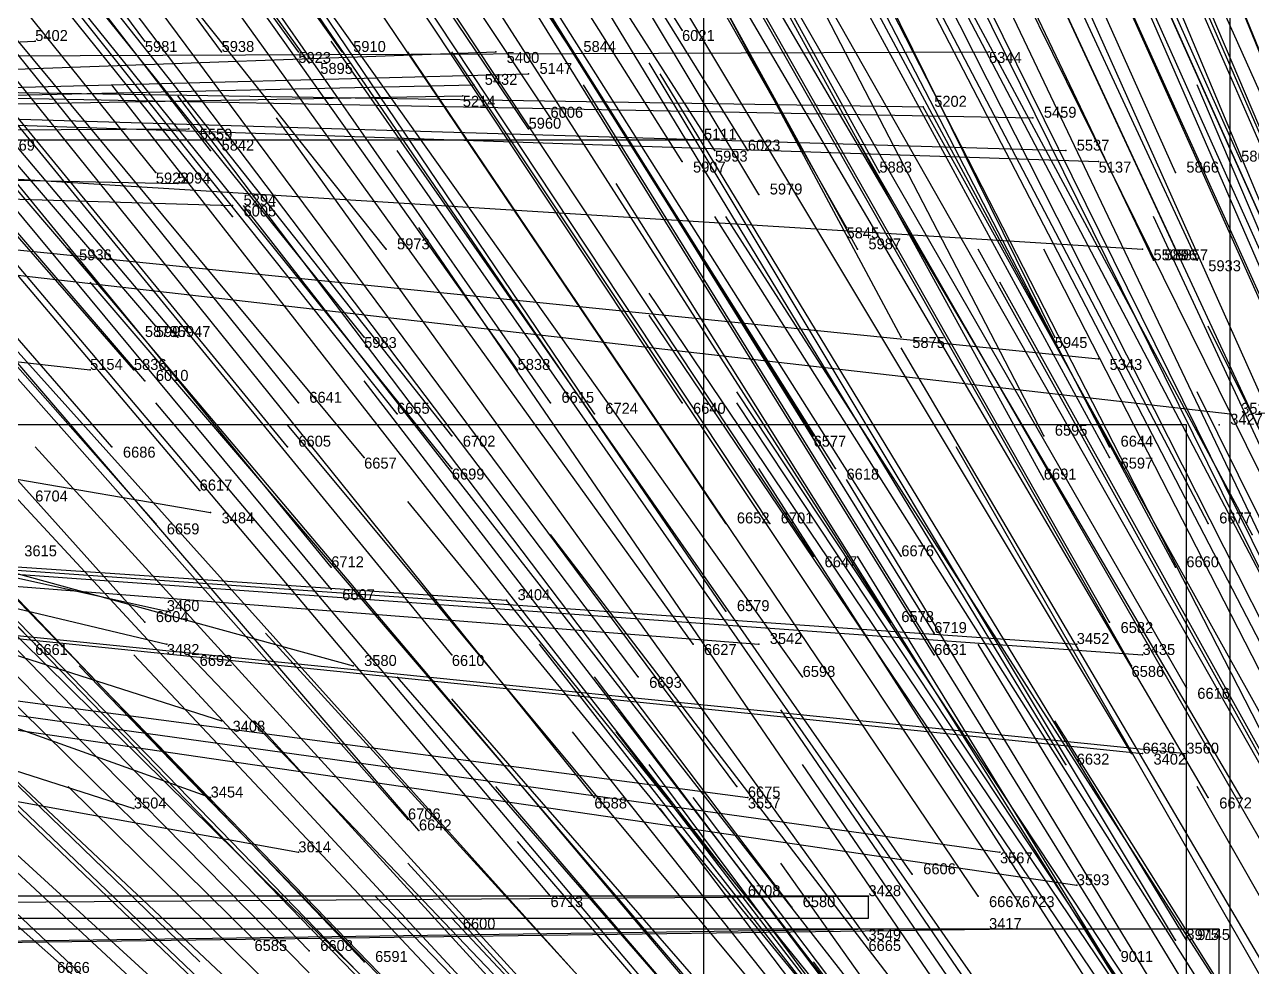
# Model space of a CAD drawing. Extents: x -0.5 to 0.59, y -0.5 to 0.59.
# Drawn here: x -0.232 to -0.12, y 0.2045 to 0.2905 of the extents above; entities that cross this region are included whole.
import ezdxf

# ---------------------------------------------------------------- set-up
doc = ezdxf.new("R2010")
doc.units = 0
for name, color, linetype in [('Clients', 3, 'CONTINUOUS'), ('Facilities', 3, 'CONTINUOUS'), ('Facilities_lines', 3, 'CONTINUOUS'), ('Min_max_boxes', 1, 'CONTINUOUS'), ('Normals', 1, 'CONTINUOUS'), ('Source_points', 5, 'CONTINUOUS'), ('Text', 3, 'CONTINUOUS')]:
    doc.layers.add(name, color=color, linetype=linetype)

msp = doc.modelspace()

# ---------------------------------------------------------------- linework, layer by layer
at = {"layer": 'Clients', "color": 5}
for p in [(-0.231, 0.289, -1.25), (-0.189, 0.288, -1.25), (-0.144, 0.288, -1.25), (-0.186, 0.286, -1.25), (-0.191, 0.285, -1.25), (-0.192, 0.284, -1.25), (-0.15, 0.283, -1.25), (-0.14, 0.282, -1.25), (-0.217, 0.281, -1.25), (-0.17, 0.28, -1.25), (-0.137, 0.279, -1.25), (-0.134, 0.278, -1.25), (-0.218, 0.276, -1.25), (-0.213, 0.274, -1.25), (-0.13, 0.27, -1.25), (-0.134, 0.26, -1.25), (-0.226, 0.259, -1.25), (-0.122, 0.255, -1.25), (-0.215, 0.246, -1.25), (-0.188, 0.238, -1.25), (-0.219, 0.237, -1.25), (-0.219, 0.234, -1.25), (-0.165, 0.234, -1.25), (-0.136, 0.234, -1.25), (-0.13, 0.233, -1.25), (-0.202, 0.232, -1.25), (-0.214, 0.227, -1.25), (-0.13, 0.224, -1.25), (-0.126, 0.224, -1.25), (-0.215, 0.22, -1.25), (-0.166, 0.22, -1.25), (-0.222, 0.219, -1.25), (-0.207, 0.215, -1.25), (-0.143, 0.215, -1.25), (-0.136, 0.212, -1.25), (-0.155, 0.211, -1.25), (-0.156, 0.208, -1.25), (-0.144, 0.208, -1.25)]:
    msp.add_point(p, dxfattribs=at)
at = {"layer": 'Facilities', "color": 3}
for p in [(-0.221, 0.289, -0.91), (-0.172, 0.29, -0.842), (-0.214, 0.288, -0.898), (-0.207, 0.288, -0.887), (-0.203, 0.288, -0.881), (-0.182, 0.288, -0.853), (-0.206, 0.287, -0.882), (-0.184, 0.282, -0.843), (-0.186, 0.281, -0.843), (-0.215, 0.279, -0.881), (-0.169, 0.279, -0.815), (-0.166, 0.279, -0.813), (-0.172, 0.278, -0.816), (-0.121, 0.278, -0.758), (-0.22, 0.277, -0.884), (-0.154, 0.277, -0.793), (-0.127, 0.277, -0.762), (-0.165, 0.275, -0.802), (-0.213, 0.273, -0.866), (-0.157, 0.272, -0.784), (-0.228, 0.27, -0.882), (-0.199, 0.27, -0.838), (-0.156, 0.27, -0.78), (-0.127, 0.27, -0.745), (-0.129, 0.269, -0.746), (-0.125, 0.269, -0.741), (-0.222, 0.263, -0.86), (-0.22, 0.263, -0.858), (-0.218, 0.262, -0.853), (-0.201, 0.262, -0.825), (-0.152, 0.262, -0.757), (-0.138, 0.262, -0.74), (-0.222, 0.259, -0.853), (-0.187, 0.259, -0.8), (-0.221, 0.258, -0.849), (-0.207, 0.256, -0.823), (-0.184, 0.256, -0.788), (-0.172, 0.256, -0.77), (-0.198, 0.255, -0.808), (-0.18, 0.255, -0.781), (-0.123, 0.254, -1.25), (-0.193, 0.253, -0.794), (-0.16, 0.253, -0.748), (-0.139, 0.253, -0.722), (-0.224, 0.252, -0.842), (-0.208, 0.252, -0.817), (-0.201, 0.251, -0.804), (-0.133, 0.252, -0.712), (-0.133, 0.251, -0.709), (-0.193, 0.25, -0.79), (-0.158, 0.25, -0.738), (-0.139, 0.249, -0.714), (-0.216, 0.248, -0.824), (-0.22, 0.245, -0.823), (-0.168, 0.245, -0.743), (-0.164, 0.245, -0.737), (-0.124, 0.245, -0.687), (-0.12, 0.244, -0.681), (-0.16, 0.242, -0.724), (-0.152, 0.242, -0.716), (-0.204, 0.241, -0.791), (-0.127, 0.241, -0.681), (-0.204, 0.239, -0.784), (-0.168, 0.237, -0.726), (-0.221, 0.236, -0.808), (-0.153, 0.236, -0.703), (-0.133, 0.236, -0.677), (-0.149, 0.235, -0.697), (-0.231, 0.234, -0.821), (-0.217, 0.233, -0.796), (-0.193, 0.233, -0.756), (-0.171, 0.234, -0.724), (-0.149, 0.233, -0.692), (-0.131, 0.232, -0.666), (-0.176, 0.231, -0.725), (-0.161, 0.231, -0.705), (-0.126, 0.23, -0.655), (-0.137, 0.223, -0.654), (-0.131, 0.224, -0.649), (-0.167, 0.221, -0.691), (-0.18, 0.22, -0.711), (-0.124, 0.22, -0.631), (-0.121, 0.22, -0.628), (-0.197, 0.218, -0.736), (-0.196, 0.217, -0.732), (-0.151, 0.213, -0.652), (-0.167, 0.212, -0.674), (-0.184, 0.211, -0.7), (-0.145, 0.211, -0.64), (-0.162, 0.21, -0.663), (-0.141, 0.21, -0.634), (-0.193, 0.209, -0.711), (-0.211, 0.207, -0.739), (-0.155, 0.207, -0.646), (-0.127, 0.207, -0.608), (-0.126, 0.207, -0.606), (-0.206, 0.206, -0.729), (-0.201, 0.205, -0.718), (-0.132, 0.206, -0.612)]:
    msp.add_point(p, dxfattribs=at)
at = {"layer": 'Facilities_lines', "color": 3}
for p, q in [((-0.413, 0.28, -1.247), (-0.231, 0.289, -1.25)), ((-0.413, 0.28, -1.247), (-0.189, 0.288, -1.25)), ((-0.402, 0.287, -1.25), (-0.144, 0.288, -1.25)), ((-0.402, 0.287, -1.25), (-0.122, 0.255, -1.25)), ((-0.402, 0.287, -1.25), (-0.214, 0.227, -1.25)), ((-0.402, 0.287, -1.25), (-0.215, 0.22, -1.25)), ((-0.402, 0.287, -1.25), (-0.202, 0.232, -1.25)), ((-0.402, 0.287, -1.25), (-0.134, 0.278, -1.25)), ((-0.402, 0.287, -1.25), (-0.134, 0.26, -1.25)), ((-0.402, 0.287, -1.25), (-0.13, 0.27, -1.25)), ((-0.402, 0.287, -1.25), (-0.137, 0.279, -1.25)), ((-0.402, 0.287, -1.25), (-0.15, 0.283, -1.25)), ((-0.402, 0.287, -1.25), (-0.14, 0.282, -1.25)), ((-0.413, 0.28, -1.247), (-0.186, 0.286, -1.25)), ((-0.413, 0.28, -1.247), (-0.191, 0.285, -1.25)), ((-0.413, 0.28, -1.247), (-0.192, 0.284, -1.25)), ((-0.413, 0.28, -1.247), (-0.217, 0.281, -1.25)), ((-0.413, 0.28, -1.247), (-0.219, 0.237, -1.25)), ((-0.413, 0.28, -1.247), (-0.219, 0.234, -1.25)), ((-0.413, 0.28, -1.247), (-0.215, 0.246, -1.25)), ((-0.413, 0.28, -1.247), (-0.222, 0.219, -1.25)), ((-0.413, 0.28, -1.247), (-0.218, 0.276, -1.25)), ((-0.413, 0.28, -1.247), (-0.226, 0.259, -1.25)), ((-0.413, 0.28, -1.247), (-0.213, 0.274, -1.25)), ((-0.413, 0.28, -1.247), (-0.17, 0.28, -1.25)), ((-0.423, 0.254, -1.25), (-0.13, 0.224, -1.25)), ((-0.423, 0.254, -1.25), (-0.188, 0.238, -1.25)), ((-0.423, 0.254, -1.25), (-0.13, 0.233, -1.25)), ((-0.423, 0.254, -1.25), (-0.136, 0.234, -1.25)), ((-0.423, 0.254, -1.25), (-0.165, 0.234, -1.25)), ((-0.423, 0.254, -1.25), (-0.166, 0.22, -1.25)), ((-0.423, 0.254, -1.25), (-0.126, 0.224, -1.25)), ((-0.423, 0.254, -1.25), (-0.143, 0.215, -1.25)), ((-0.423, 0.254, -1.25), (-0.136, 0.212, -1.25)), ((-0.423, 0.254, -1.25), (-0.207, 0.215, -1.25)), ((-0.452, 0.209, -1.244), (-0.155, 0.211, -1.25)), ((-0.437, 0.204, -1.25), (-0.144, 0.208, -1.25)), ((-0.437, 0.204, -1.25), (-0.156, 0.208, -1.25))]:
    msp.add_line(p, q, dxfattribs=at)
at = {"layer": 'Min_max_boxes', "color": 1}
for p, q in [((-0.122, 0.189, -1.25), (-0.122, 0.318, -1.25)), ((-0.122, 0.189, -1.25), (-0.122, 0.318, -1.25)), ((-0.17, 0.091, -1.25), (-0.17, 0.299, -1.25)), ((-0.17, 0.091, -1.093), (-0.17, 0.299, -1.093)), ((-0.126, 0.254, -1.25), (-0.423, 0.254, -1.25)), ((-0.126, 0.254, -1.25), (-0.423, 0.254, -1.25)), ((-0.126, 0.177, -1.25), (-0.126, 0.254, -1.25)), ((-0.126, 0.177, -1.25), (-0.126, 0.254, -1.25)), ((-0.126, 0.254, -1.25), (-0.126, 0.254, -1.25)), ((-0.155, 0.211, -1.25), (-0.452, 0.211, -1.25)), ((-0.155, 0.211, -1.244), (-0.452, 0.211, -1.244)), ((-0.155, 0.209, -1.25), (-0.155, 0.211, -1.25)), ((-0.155, 0.209, -1.244), (-0.155, 0.211, -1.244)), ((-0.155, 0.211, -1.25), (-0.155, 0.211, -1.244)), ((-0.452, 0.209, -1.25), (-0.155, 0.209, -1.25)), ((-0.452, 0.209, -1.244), (-0.155, 0.209, -1.244)), ((-0.155, 0.209, -1.25), (-0.155, 0.209, -1.244)), ((-0.123, 0.208, -1.25), (-0.437, 0.208, -1.25)), ((-0.123, 0.208, -1.25), (-0.437, 0.208, -1.25)), ((-0.123, 0.169, -1.25), (-0.123, 0.208, -1.25)), ((-0.123, 0.169, -1.25), (-0.123, 0.208, -1.25)), ((-0.123, 0.208, -1.25), (-0.123, 0.208, -1.25))]:
    msp.add_line(p, q, dxfattribs=at)
at = {"layer": 'Normals', "color": 1}
for p, q in [((-0.172, 0.29, -0.842), (-0.221, 0.369, -0.805)), ((-0.182, 0.288, -0.853), (-0.233, 0.366, -0.815)), ((-0.221, 0.289, -0.91), (-0.276, 0.363, -0.872)), ((-0.214, 0.288, -0.898), (-0.269, 0.363, -0.861)), ((-0.207, 0.288, -0.887), (-0.261, 0.363, -0.85)), ((-0.203, 0.288, -0.881), (-0.257, 0.364, -0.845)), ((-0.121, 0.278, -0.758), (-0.159, 0.363, -0.721)), ((-0.206, 0.287, -0.882), (-0.26, 0.362, -0.846)), ((-0.127, 0.277, -0.762), (-0.165, 0.362, -0.726)), ((-0.184, 0.282, -0.843), (-0.236, 0.36, -0.805)), ((-0.154, 0.277, -0.793), (-0.199, 0.359, -0.757)), ((-0.186, 0.281, -0.843), (-0.238, 0.358, -0.806)), ((-0.166, 0.279, -0.813), (-0.215, 0.358, -0.775)), ((-0.169, 0.279, -0.815), (-0.219, 0.357, -0.777)), ((-0.172, 0.278, -0.816), (-0.221, 0.356, -0.779)), ((-0.165, 0.275, -0.802), (-0.213, 0.355, -0.766)), ((-0.127, 0.27, -0.745), (-0.166, 0.354, -0.708)), ((-0.215, 0.279, -0.881), (-0.272, 0.353, -0.844)), ((-0.157, 0.272, -0.784), (-0.203, 0.353, -0.747)), ((-0.129, 0.269, -0.746), (-0.169, 0.353, -0.709)), ((-0.125, 0.269, -0.741), (-0.164, 0.353, -0.704)), ((-0.112, 0.268, -0.727), (-0.15, 0.353, -0.691)), ((-0.156, 0.27, -0.78), (-0.201, 0.352, -0.743)), ((-0.22, 0.277, -0.884), (-0.278, 0.349, -0.846)), ((-0.213, 0.273, -0.866), (-0.271, 0.345, -0.829)), ((-0.138, 0.262, -0.74), (-0.179, 0.345, -0.703)), ((-0.152, 0.262, -0.757), (-0.196, 0.344, -0.72)), ((-0.113, 0.259, -0.707), (-0.151, 0.344, -0.67)), ((-0.199, 0.27, -0.838), (-0.257, 0.343, -0.801)), ((-0.187, 0.259, -0.8), (-0.241, 0.335, -0.763)), ((-0.139, 0.253, -0.722), (-0.182, 0.336, -0.686)), ((-0.133, 0.252, -0.712), (-0.176, 0.335, -0.676)), ((-0.22, 0.263, -0.858), (-0.281, 0.334, -0.821)), ((-0.201, 0.262, -0.825), (-0.259, 0.334, -0.788)), ((-0.112, 0.249, -0.682), (-0.15, 0.334, -0.645)), ((-0.103, 0.248, -0.672), (-0.138, 0.334, -0.635)), ((-0.222, 0.263, -0.86), (-0.282, 0.333, -0.822)), ((-0.218, 0.262, -0.853), (-0.278, 0.333, -0.816)), ((-0.172, 0.256, -0.77), (-0.223, 0.333, -0.733)), ((-0.184, 0.256, -0.788), (-0.237, 0.332, -0.751)), ((-0.18, 0.255, -0.781), (-0.232, 0.332, -0.743)), ((-0.133, 0.251, -0.709), (-0.177, 0.332, -0.672)), ((-0.11, 0.247, -0.675), (-0.147, 0.332, -0.638)), ((-0.16, 0.253, -0.748), (-0.209, 0.331, -0.71)), ((-0.139, 0.249, -0.714), (-0.184, 0.331, -0.677)), ((-0.107, 0.245, -0.669), (-0.143, 0.331, -0.631)), ((-0.118, 0.247, -0.684), (-0.159, 0.33, -0.647)), ((-0.114, 0.245, -0.675), (-0.152, 0.33, -0.638)), ((-0.222, 0.259, -0.853), (-0.283, 0.329, -0.816)), ((-0.221, 0.258, -0.849), (-0.282, 0.329, -0.813)), ((-0.207, 0.256, -0.823), (-0.265, 0.328, -0.786)), ((-0.198, 0.255, -0.808), (-0.256, 0.328, -0.77)), ((-0.158, 0.25, -0.738), (-0.207, 0.328, -0.7)), ((-0.124, 0.245, -0.687), (-0.167, 0.327, -0.65)), ((-0.12, 0.244, -0.681), (-0.164, 0.326, -0.644)), ((-0.193, 0.253, -0.794), (-0.25, 0.325, -0.756)), ((-0.208, 0.252, -0.817), (-0.267, 0.324, -0.779)), ((-0.127, 0.241, -0.681), (-0.171, 0.323, -0.645)), ((-0.224, 0.252, -0.842), (-0.285, 0.322, -0.805)), ((-0.201, 0.251, -0.804), (-0.26, 0.322, -0.765)), ((-0.193, 0.25, -0.79), (-0.251, 0.322, -0.752)), ((-0.168, 0.245, -0.743), (-0.22, 0.322, -0.705)), ((-0.164, 0.245, -0.737), (-0.215, 0.322, -0.7)), ((-0.152, 0.242, -0.716), (-0.202, 0.321, -0.678)), ((-0.118, 0.238, -0.663), (-0.161, 0.32, -0.626)), ((-0.216, 0.248, -0.824), (-0.276, 0.319, -0.786)), ((-0.16, 0.242, -0.724), (-0.211, 0.319, -0.686)), ((-0.133, 0.236, -0.677), (-0.179, 0.317, -0.64)), ((-0.099, 0.233, -0.633), (-0.136, 0.318, -0.596)), ((-0.104, 0.232, -0.635), (-0.142, 0.316, -0.597)), ((-0.22, 0.245, -0.823), (-0.281, 0.314, -0.785)), ((-0.153, 0.236, -0.703), (-0.203, 0.314, -0.666)), ((-0.149, 0.235, -0.697), (-0.198, 0.314, -0.659)), ((-0.101, 0.229, -0.625), (-0.139, 0.314, -0.588)), ((-0.204, 0.241, -0.791), (-0.263, 0.313, -0.753)), ((-0.168, 0.237, -0.726), (-0.22, 0.313, -0.688)), ((-0.131, 0.232, -0.666), (-0.177, 0.313, -0.629)), ((-0.149, 0.233, -0.692), (-0.198, 0.312, -0.655)), ((-0.096, 0.227, -0.615), (-0.133, 0.312, -0.578)), ((-0.107, 0.227, -0.626), (-0.146, 0.311, -0.589)), ((-0.204, 0.239, -0.784), (-0.263, 0.31, -0.747)), ((-0.126, 0.23, -0.655), (-0.172, 0.31, -0.618)), ((-0.171, 0.234, -0.724), (-0.225, 0.309, -0.686)), ((-0.161, 0.231, -0.705), (-0.215, 0.307, -0.666)), ((-0.096, 0.221, -0.604), (-0.134, 0.306, -0.567)), ((-0.221, 0.236, -0.808), (-0.283, 0.305, -0.77)), ((-0.193, 0.233, -0.756), (-0.252, 0.305, -0.719)), ((-0.176, 0.231, -0.725), (-0.232, 0.305, -0.688)), ((-0.113, 0.222, -0.623), (-0.156, 0.305, -0.586)), ((-0.131, 0.224, -0.649), (-0.179, 0.304, -0.611)), ((-0.093, 0.219, -0.594), (-0.129, 0.304, -0.556)), ((-0.109, 0.22, -0.615), (-0.15, 0.303, -0.577)), ((-0.137, 0.223, -0.654), (-0.185, 0.302, -0.617)), ((-0.124, 0.22, -0.631), (-0.171, 0.3, -0.593)), ((-0.121, 0.22, -0.628), (-0.168, 0.3, -0.59)), ((-0.117, 0.219, -0.62), (-0.163, 0.3, -0.583)), ((-0.106, 0.216, -0.601), (-0.146, 0.3, -0.564)), ((-0.231, 0.234, -0.821), (-0.297, 0.299, -0.783)), ((-0.109, 0.216, -0.605), (-0.151, 0.299, -0.568)), ((-0.088, 0.211, -0.573), (-0.123, 0.297, -0.534)), ((-0.167, 0.221, -0.691), (-0.222, 0.295, -0.653)), ((-0.112, 0.212, -0.599), (-0.154, 0.294, -0.561)), ((-0.18, 0.22, -0.711), (-0.238, 0.292, -0.673)), ((-0.103, 0.209, -0.582), (-0.144, 0.292, -0.545)), ((-0.231, 0.289, -1.25), (-0.231, 0.289, -1.15)), ((-0.151, 0.213, -0.652), (-0.204, 0.289, -0.615)), ((-0.197, 0.218, -0.736), (-0.259, 0.288, -0.699)), ((-0.196, 0.217, -0.732), (-0.257, 0.288, -0.696)), ((-0.145, 0.211, -0.64), (-0.197, 0.288, -0.603)), ((-0.141, 0.21, -0.634), (-0.193, 0.288, -0.597)), ((-0.189, 0.288, -1.25), (-0.189, 0.288, -1.15)), ((-0.144, 0.288, -1.25), (-0.144, 0.288, -1.15)), ((-0.127, 0.207, -0.608), (-0.175, 0.287, -0.57)), ((-0.186, 0.286, -1.25), (-0.186, 0.286, -1.15)), ((-0.126, 0.207, -0.606), (-0.174, 0.286, -0.569)), ((-0.167, 0.212, -0.674), (-0.224, 0.285, -0.637)), ((-0.191, 0.285, -1.25), (-0.191, 0.285, -1.15)), ((-0.132, 0.206, -0.612), (-0.181, 0.285, -0.575)), ((-0.089, 0.2, -0.548), (-0.125, 0.285, -0.509)), ((-0.162, 0.21, -0.663), (-0.218, 0.284, -0.627)), ((-0.192, 0.284, -1.25), (-0.192, 0.284, -1.15)), ((-0.15, 0.283, -1.25), (-0.15, 0.283, -1.15)), ((-0.105, 0.202, -0.57), (-0.15, 0.283, -0.533)), ((-0.184, 0.211, -0.7), (-0.244, 0.282, -0.663)), ((-0.155, 0.207, -0.646), (-0.209, 0.282, -0.609)), ((-0.14, 0.282, -1.25), (-0.14, 0.282, -1.15)), ((-0.217, 0.281, -1.25), (-0.217, 0.281, -1.15)), ((-0.145, 0.203, -0.624), (-0.198, 0.279, -0.586)), ((-0.17, 0.28, -1.25), (-0.17, 0.28, -1.15)), ((-0.11, 0.2, -0.569), (-0.156, 0.28, -0.532)), ((-0.137, 0.279, -1.25), (-0.137, 0.279, -1.15)), ((-0.134, 0.278, -1.25), (-0.134, 0.278, -1.15)), ((-0.218, 0.276, -1.25), (-0.218, 0.276, -1.15)), ((-0.129, 0.198, -0.59), (-0.178, 0.276, -0.552)), ((-0.213, 0.274, -1.25), (-0.213, 0.274, -1.15)), ((-0.155, 0.201, -0.634), (-0.212, 0.274, -0.597)), ((-0.206, 0.206, -0.729), (-0.271, 0.273, -0.693)), ((-0.119, 0.194, -0.57), (-0.169, 0.273, -0.533)), ((-0.118, 0.195, -0.569), (-0.168, 0.273, -0.532)), ((-0.09, 0.189, -0.524), (-0.129, 0.273, -0.486)), ((-0.211, 0.207, -0.739), (-0.277, 0.272, -0.702)), ((-0.201, 0.205, -0.718), (-0.265, 0.272, -0.681)), ((-0.144, 0.196, -0.608), (-0.196, 0.272, -0.57)), ((-0.271, 0.27, -0.956), (-0.206, 0.204, -0.994)), ((-0.201, 0.203, -0.715), (-0.266, 0.27, -0.678)), ((-0.179, 0.201, -0.674), (-0.241, 0.27, -0.636)), ((-0.228, 0.27, -0.882), (-0.168, 0.199, -0.92)), ((-0.1, 0.189, -0.535), (-0.145, 0.27, -0.497)), ((-0.097, 0.188, -0.53), (-0.139, 0.27, -0.491)), ((-0.13, 0.27, -1.25), (-0.13, 0.27, -1.15)), ((-0.282, 0.269, -0.975), (-0.216, 0.205, -1.013)), ((-0.166, 0.197, -0.643), (-0.226, 0.267, -0.606)), ((-0.098, 0.186, -0.526), (-0.143, 0.267, -0.487)), ((-0.123, 0.189, -0.564), (-0.175, 0.266, -0.527)), ((-0.281, 0.265, -0.966), (-0.214, 0.201, -1.003)), ((-0.123, 0.187, -0.56), (-0.175, 0.264, -0.523)), ((-0.083, 0.18, -0.496), (-0.124, 0.263, -0.456)), ((-0.105, 0.181, -0.524), (-0.152, 0.261, -0.485)), ((-0.134, 0.26, -1.25), (-0.134, 0.26, -1.15)), ((-0.188, 0.192, -0.672), (-0.253, 0.259, -0.635)), ((-0.226, 0.259, -1.25), (-0.226, 0.259, -1.15)), ((-0.144, 0.184, -0.584), (-0.201, 0.258, -0.548)), ((-0.116, 0.18, -0.535), (-0.167, 0.257, -0.497)), ((-0.084, 0.174, -0.482), (-0.125, 0.257, -0.444)), ((-0.16, 0.185, -0.611), (-0.22, 0.256, -0.574)), ((-0.116, 0.179, -0.533), (-0.167, 0.256, -0.495)), ((-0.122, 0.255, -1.25), (-0.122, 0.255, -1.15)), ((-0.25, 0.254, -0.89), (-0.185, 0.187, -0.926)), ((-0.148, 0.182, -0.588), (-0.208, 0.254, -0.551)), ((-0.123, 0.254, -1.25), (-0.123, 0.254, -1.15)), ((-0.279, 0.253, -0.94), (-0.211, 0.189, -0.977)), ((-0.238, 0.253, -0.868), (-0.175, 0.185, -0.905)), ((-0.169, 0.184, -0.624), (-0.231, 0.252, -0.586)), ((-0.101, 0.172, -0.499), (-0.147, 0.252, -0.461)), ((-0.115, 0.172, -0.518), (-0.165, 0.25, -0.48)), ((-0.109, 0.17, -0.505), (-0.157, 0.249, -0.467)), ((-0.138, 0.175, -0.557), (-0.197, 0.247, -0.521)), ((-0.215, 0.246, -1.25), (-0.215, 0.246, -1.15)), ((-0.128, 0.171, -0.533), (-0.184, 0.244, -0.496)), ((-0.108, 0.164, -0.49), (-0.156, 0.242, -0.452)), ((-0.236, 0.238, -0.839), (-0.17, 0.173, -0.876)), ((-0.188, 0.238, -1.25), (-0.188, 0.238, -1.15)), ((-0.129, 0.165, -0.524), (-0.188, 0.238, -0.488)), ((-0.257, 0.237, -0.873), (-0.188, 0.174, -0.91)), ((-0.219, 0.237, -1.25), (-0.219, 0.237, -1.15)), ((-0.147, 0.166, -0.555), (-0.21, 0.235, -0.518)), ((-0.248, 0.234, -0.852), (-0.181, 0.17, -0.89)), ((-0.246, 0.234, -0.85), (-0.179, 0.171, -0.887)), ((-0.158, 0.165, -0.571), (-0.222, 0.233, -0.534)), ((-0.219, 0.234, -1.25), (-0.219, 0.234, -1.15)), ((-0.217, 0.233, -0.796), (-0.153, 0.166, -0.834)), ((-0.128, 0.161, -0.514), (-0.185, 0.234, -0.478)), ((-0.165, 0.234, -1.25), (-0.165, 0.234, -1.15)), ((-0.097, 0.155, -0.457), (-0.145, 0.234, -0.419)), ((-0.136, 0.234, -1.25), (-0.136, 0.234, -1.15)), ((-0.13, 0.233, -1.25), (-0.13, 0.233, -1.15)), ((-0.253, 0.232, -0.858), (-0.185, 0.169, -0.895)), ((-0.163, 0.166, -0.581), (-0.227, 0.232, -0.544)), ((-0.202, 0.232, -1.25), (-0.202, 0.232, -1.15)), ((-0.137, 0.161, -0.528), (-0.198, 0.231, -0.492)), ((-0.124, 0.157, -0.5), (-0.18, 0.231, -0.463)), ((-0.256, 0.229, -0.858), (-0.186, 0.167, -0.895)), ((-0.132, 0.159, -0.516), (-0.193, 0.229, -0.479)), ((-0.111, 0.152, -0.471), (-0.163, 0.228, -0.433)), ((-0.214, 0.227, -1.25), (-0.214, 0.227, -1.15)), ((-0.148, 0.158, -0.542), (-0.211, 0.227, -0.505)), ((-0.089, 0.149, -0.434), (-0.138, 0.227, -0.396)), ((-0.124, 0.153, -0.493), (-0.182, 0.226, -0.456)), ((-0.122, 0.153, -0.489), (-0.178, 0.226, -0.451)), ((-0.119, 0.148, -0.476), (-0.175, 0.223, -0.439)), ((-0.109, 0.147, -0.457), (-0.161, 0.223, -0.418)), ((-0.13, 0.224, -1.25), (-0.13, 0.224, -1.15)), ((-0.126, 0.224, -1.25), (-0.126, 0.224, -1.15)), ((-0.162, 0.156, -0.562), (-0.228, 0.221, -0.525)), ((-0.128, 0.15, -0.493), (-0.189, 0.221, -0.457)), ((-0.079, 0.14, -0.401), (-0.125, 0.221, -0.365)), ((-0.215, 0.22, -1.25), (-0.215, 0.22, -1.15)), ((-0.115, 0.146, -0.465), (-0.171, 0.22, -0.427)), ((-0.166, 0.22, -1.25), (-0.166, 0.22, -1.15)), ((-0.222, 0.219, -1.25), (-0.222, 0.219, -1.15)), ((-0.118, 0.145, -0.468), (-0.174, 0.219, -0.43)), ((-0.127, 0.146, -0.483), (-0.187, 0.216, -0.446)), ((-0.207, 0.215, -1.25), (-0.207, 0.215, -1.15)), ((-0.134, 0.145, -0.493), (-0.197, 0.214, -0.458)), ((-0.109, 0.138, -0.441), (-0.163, 0.214, -0.402)), ((-0.143, 0.215, -1.25), (-0.143, 0.215, -1.15)), ((-0.136, 0.212, -1.25), (-0.136, 0.212, -1.15)), ((-0.135, 0.144, -0.494), (-0.2, 0.211, -0.458)), ((-0.155, 0.211, -1.25), (-0.155, 0.211, -1.15)), ((-0.193, 0.209, -0.711), (-0.129, 0.141, -0.748)), ((-0.156, 0.208, -1.25), (-0.156, 0.208, -1.15)), ((-0.144, 0.208, -1.25), (-0.144, 0.208, -1.15)), ((-0.104, 0.131, -0.419), (-0.16, 0.205, -0.38))]:
    msp.add_line(p, q, dxfattribs=at)
at = {"layer": 'Source_points', "color": 5}
for p in [(-0.231, 0.289, -1.25), (-0.221, 0.289, -0.91), (-0.172, 0.29, -0.842), (-0.214, 0.288, -0.898), (-0.207, 0.288, -0.887), (-0.203, 0.288, -0.881), (-0.189, 0.288, -1.25), (-0.182, 0.288, -0.853), (-0.144, 0.288, -1.25), (-0.206, 0.287, -0.882), (-0.186, 0.286, -1.25), (-0.191, 0.285, -1.25), (-0.192, 0.284, -1.25), (-0.15, 0.283, -1.25), (-0.184, 0.282, -0.843), (-0.14, 0.282, -1.25), (-0.217, 0.281, -1.25), (-0.186, 0.281, -0.843), (-0.215, 0.279, -0.881), (-0.17, 0.28, -1.25), (-0.169, 0.279, -0.815), (-0.166, 0.279, -0.813), (-0.137, 0.279, -1.25), (-0.172, 0.278, -0.816), (-0.134, 0.278, -1.25), (-0.121, 0.278, -0.758), (-0.22, 0.277, -0.884), (-0.154, 0.277, -0.793), (-0.127, 0.277, -0.762), (-0.218, 0.276, -1.25), (-0.165, 0.275, -0.802), (-0.213, 0.274, -1.25), (-0.213, 0.273, -0.866), (-0.157, 0.272, -0.784), (-0.228, 0.27, -0.882), (-0.199, 0.27, -0.838), (-0.156, 0.27, -0.78), (-0.13, 0.27, -1.25), (-0.127, 0.27, -0.745), (-0.129, 0.269, -0.746), (-0.125, 0.269, -0.741), (-0.222, 0.263, -0.86), (-0.22, 0.263, -0.858), (-0.218, 0.262, -0.853), (-0.201, 0.262, -0.825), (-0.152, 0.262, -0.757), (-0.138, 0.262, -0.74), (-0.134, 0.26, -1.25), (-0.226, 0.259, -1.25), (-0.222, 0.259, -0.853), (-0.187, 0.259, -0.8), (-0.221, 0.258, -0.849), (-0.207, 0.256, -0.823), (-0.184, 0.256, -0.788), (-0.172, 0.256, -0.77), (-0.198, 0.255, -0.808), (-0.18, 0.255, -0.781), (-0.122, 0.255, -1.25), (-0.123, 0.254, -1.25), (-0.193, 0.253, -0.794), (-0.16, 0.253, -0.748), (-0.139, 0.253, -0.722), (-0.224, 0.252, -0.842), (-0.208, 0.252, -0.817), (-0.201, 0.251, -0.804), (-0.133, 0.252, -0.712), (-0.133, 0.251, -0.709), (-0.193, 0.25, -0.79), (-0.158, 0.25, -0.738), (-0.139, 0.249, -0.714), (-0.216, 0.248, -0.824), (-0.215, 0.246, -1.25), (-0.22, 0.245, -0.823), (-0.168, 0.245, -0.743), (-0.164, 0.245, -0.737), (-0.124, 0.245, -0.687), (-0.12, 0.244, -0.681), (-0.16, 0.242, -0.724), (-0.152, 0.242, -0.716), (-0.204, 0.241, -0.791), (-0.127, 0.241, -0.681), (-0.204, 0.239, -0.784), (-0.188, 0.238, -1.25), (-0.219, 0.237, -1.25), (-0.168, 0.237, -0.726), (-0.221, 0.236, -0.808), (-0.153, 0.236, -0.703), (-0.133, 0.236, -0.677), (-0.149, 0.235, -0.697), (-0.231, 0.234, -0.821), (-0.219, 0.234, -1.25), (-0.217, 0.233, -0.796), (-0.193, 0.233, -0.756), (-0.171, 0.234, -0.724), (-0.165, 0.234, -1.25), (-0.149, 0.233, -0.692), (-0.136, 0.234, -1.25), (-0.13, 0.233, -1.25), (-0.202, 0.232, -1.25), (-0.131, 0.232, -0.666), (-0.176, 0.231, -0.725), (-0.161, 0.231, -0.705), (-0.126, 0.23, -0.655), (-0.214, 0.227, -1.25), (-0.137, 0.223, -0.654), (-0.131, 0.224, -0.649), (-0.13, 0.224, -1.25), (-0.126, 0.224, -1.25), (-0.167, 0.221, -0.691), (-0.215, 0.22, -1.25), (-0.18, 0.22, -0.711), (-0.166, 0.22, -1.25), (-0.124, 0.22, -0.631), (-0.121, 0.22, -0.628), (-0.222, 0.219, -1.25), (-0.197, 0.218, -0.736), (-0.196, 0.217, -0.732), (-0.207, 0.215, -1.25), (-0.143, 0.215, -1.25), (-0.151, 0.213, -0.652), (-0.167, 0.212, -0.674), (-0.136, 0.212, -1.25), (-0.184, 0.211, -0.7), (-0.155, 0.211, -1.25), (-0.145, 0.211, -0.64), (-0.162, 0.21, -0.663), (-0.141, 0.21, -0.634), (-0.193, 0.209, -0.711), (-0.156, 0.208, -1.25), (-0.144, 0.208, -1.25), (-0.211, 0.207, -0.739), (-0.155, 0.207, -0.646), (-0.127, 0.207, -0.608), (-0.126, 0.207, -0.606), (-0.206, 0.206, -0.729), (-0.201, 0.205, -0.718), (-0.132, 0.206, -0.612)]:
    msp.add_point(p, dxfattribs=at)

# ---------------------------------------------------------------- texts
at = {"layer": 'Text', "color": 3}
for s, p in [('5402', (-0.231, 0.289, -1.25)), ('5981', (-0.221, 0.288, -0.91)), ('5938', (-0.214, 0.288, -0.898)), ('5910', (-0.202, 0.288, -0.881)), ('5844', (-0.181, 0.288, -0.853)), ('6021', (-0.172, 0.289, -0.842)), ('5923', (-0.207, 0.287, -0.887)), ('5400', (-0.188, 0.287, -1.25)), ('5344', (-0.144, 0.287, -1.25)), ('5895', (-0.205, 0.286, -0.882)), ('5147', (-0.185, 0.286, -1.25)), ('5432', (-0.19, 0.285, -1.25)), ('5214', (-0.192, 0.283, -1.25)), ('5202', (-0.149, 0.283, -1.25)), ('6006', (-0.184, 0.282, -0.843)), ('5459', (-0.139, 0.282, -1.25)), ('5960', (-0.186, 0.281, -0.843)), ('5869', (-0.234, 0.279, -0.912)), ('5559', (-0.216, 0.28, -1.25)), ('5842', (-0.214, 0.279, -0.881)), ('5111', (-0.17, 0.28, -1.25)), ('6023', (-0.166, 0.279, -0.813)), ('5537', (-0.136, 0.279, -1.25)), ('5993', (-0.169, 0.278, -0.815)), ('5863', (-0.121, 0.278, -0.758)), ('5907', (-0.171, 0.277, -0.816)), ('5883', (-0.154, 0.277, -0.793)), ('5137', (-0.134, 0.277, -1.25)), ('5866', (-0.126, 0.277, -0.762)), ('5922', (-0.22, 0.276, -0.884)), ('5094', (-0.218, 0.276, -1.25)), ('5979', (-0.164, 0.275, -0.802)), ('5294', (-0.212, 0.274, -1.25)), ('6005', (-0.212, 0.273, -0.866)), ('5845', (-0.157, 0.271, -0.784)), ('5936', (-0.227, 0.269, -0.882)), ('5973', (-0.198, 0.27, -0.838)), ('5987', (-0.155, 0.27, -0.78)), ('5508', (-0.129, 0.269, -1.25)), ('5896', (-0.128, 0.269, -0.746)), ('5857', (-0.127, 0.269, -0.745)), ('5933', (-0.124, 0.268, -0.741)), ('5879', (-0.221, 0.262, -0.86)), ('5997', (-0.22, 0.262, -0.858)), ('5947', (-0.218, 0.262, -0.853)), ('5983', (-0.201, 0.261, -0.825)), ('5875', (-0.151, 0.261, -0.757)), ('5945', (-0.138, 0.261, -0.74)), ('5154', (-0.226, 0.259, -1.25)), ('5836', (-0.222, 0.259, -0.853)), ('5838', (-0.187, 0.259, -0.8)), ('5343', (-0.133, 0.259, -1.25)), ('6010', (-0.22, 0.258, -0.849)), ('6641', (-0.206, 0.256, -0.823)), ('6615', (-0.183, 0.256, -0.788)), ('6655', (-0.198, 0.255, -0.808)), ('6724', (-0.179, 0.255, -0.781)), ('6640', (-0.171, 0.255, -0.77)), ('3520', (-0.121, 0.255, -1.25)), ('3427', (-0.122, 0.254, -1.25)), ('6595', (-0.138, 0.253, -0.722)), ('6686', (-0.223, 0.251, -0.842)), ('6605', (-0.207, 0.252, -0.817)), ('6702', (-0.192, 0.252, -0.794)), ('6577', (-0.16, 0.252, -0.748)), ('6644', (-0.132, 0.252, -0.712)), ('6657', (-0.201, 0.25, -0.804)), ('6597', (-0.132, 0.25, -0.709)), ('6699', (-0.193, 0.249, -0.79)), ('6618', (-0.157, 0.249, -0.738)), ('6691', (-0.139, 0.249, -0.714)), ('6617', (-0.216, 0.248, -0.824)), ('6704', (-0.231, 0.247, -0.847)), ('3484', (-0.214, 0.245, -1.25)), ('6652', (-0.167, 0.245, -0.743)), ('6701', (-0.163, 0.245, -0.737)), ('6677', (-0.123, 0.245, -0.687)), ('6659', (-0.219, 0.244, -0.823)), ('3615', (-0.232, 0.242, -1.25)), ('6712', (-0.204, 0.241, -0.791)), ('6647', (-0.159, 0.241, -0.724)), ('6676', (-0.152, 0.242, -0.716)), ('6660', (-0.126, 0.241, -0.681)), ('6607', (-0.203, 0.238, -0.784)), ('3404', (-0.187, 0.238, -1.25)), ('3460', (-0.219, 0.237, -1.25)), ('6579', (-0.167, 0.237, -0.726)), ('6604', (-0.22, 0.236, -0.808)), ('6578', (-0.152, 0.236, -0.703)), ('6719', (-0.149, 0.235, -0.697)), ('6582', (-0.132, 0.235, -0.677)), ('3542', (-0.164, 0.234, -1.25)), ('3452', (-0.136, 0.234, -1.25)), ('6661', (-0.231, 0.233, -0.821)), ('3482', (-0.219, 0.233, -1.25)), ('6692', (-0.216, 0.232, -0.796)), ('3580', (-0.201, 0.232, -1.25)), ('6610', (-0.193, 0.232, -0.756)), ('6627', (-0.17, 0.233, -0.724)), ('6631', (-0.149, 0.233, -0.692)), ('3435', (-0.13, 0.233, -1.25)), ('6598', (-0.161, 0.231, -0.705)), ('6586', (-0.131, 0.231, -0.666)), ('6693', (-0.175, 0.23, -0.725)), ('6616', (-0.125, 0.229, -0.655)), ('3408', (-0.213, 0.226, -1.25)), ('6632', (-0.136, 0.223, -0.654)), ('6636', (-0.13, 0.224, -0.649)), ('3402', (-0.129, 0.223, -1.25)), ('3560', (-0.126, 0.224, -1.25)), ('3454', (-0.215, 0.22, -1.25)), ('6675', (-0.166, 0.22, -0.691)), ('3504', (-0.222, 0.219, -1.25)), ('6588', (-0.18, 0.219, -0.711)), ('3557', (-0.166, 0.219, -1.25)), ('6672', (-0.123, 0.219, -0.631)), ('6706', (-0.197, 0.218, -0.736)), ('6642', (-0.196, 0.217, -0.732)), ('3614', (-0.207, 0.215, -1.25)), ('6606', (-0.15, 0.213, -0.652)), ('3567', (-0.143, 0.214, -1.25)), ('3593', (-0.136, 0.212, -1.25)), ('6708', (-0.166, 0.211, -0.674)), ('3428', (-0.155, 0.211, -1.25)), ('6713', (-0.184, 0.21, -0.7)), ('6580', (-0.161, 0.21, -0.663)), ('6667', (-0.144, 0.21, -0.64)), ('6723', (-0.141, 0.21, -0.634)), ('6600', (-0.192, 0.208, -0.711)), ('3417', (-0.144, 0.208, -1.25)), ('3549', (-0.155, 0.207, -1.25)), ('8975', (-0.126, 0.207, -0.608)), ('9145', (-0.125, 0.207, -0.606)), ('6585', (-0.211, 0.206, -0.739)), ('6608', (-0.205, 0.206, -0.729)), ('6665', (-0.155, 0.206, -0.646)), ('6666', (-0.229, 0.204, -0.769)), ('6591', (-0.2, 0.205, -0.718)), ('9011', (-0.132, 0.205, -0.612))]:
    msp.add_text(s, height=0.001, dxfattribs=at).set_placement(p)

doc.saveas('drawing.dxf')
